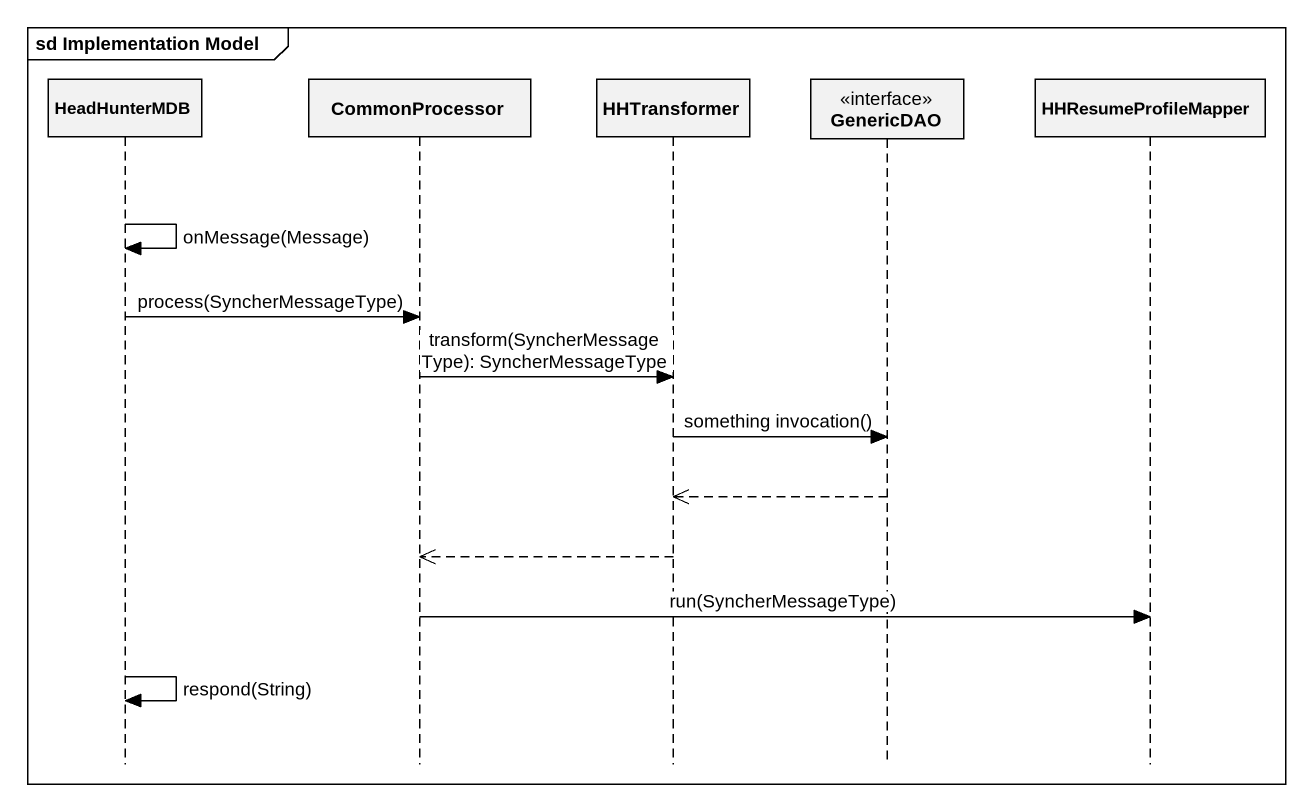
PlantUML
@startuml
mainframe sd Implementation Model
hide footbox
participant HeadHunterMDB
participant CommonProcessor
participant HHTransformer
participant GenericDAO <<interface>>
participant HHResumeProfileMapper

HeadHunterMDB -> HeadHunterMDB : onMessage(Message)
HeadHunterMDB -> CommonProcessor : process(SyncherMessageType)
CommonProcessor -> HHTransformer : transform(SyncherMessageType): SyncherMessageType
HHTransformer -> GenericDAO : something invocation()
GenericDAO -->> HHTransformer
HHTransformer -->> CommonProcessor
CommonProcessor -> HHResumeProfileMapper : run(SyncherMessageType)
HeadHunterMDB -> HeadHunterMDB : respond(String)
@enduml
